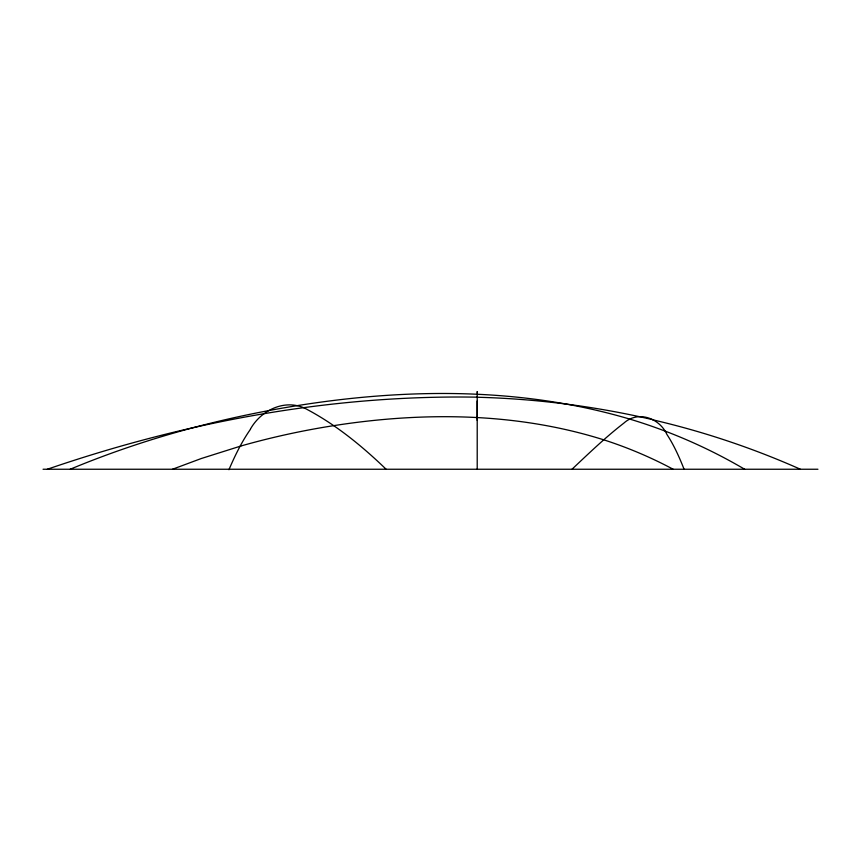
<?xml version="1.0" encoding="UTF-8"?>
<svg xmlns="http://www.w3.org/2000/svg" width="861" height="861" viewBox="0 0 861 861"><rect width="100%" height="100%" fill="white"/><g stroke="black" fill="none" stroke-linecap="round" stroke-linejoin="round"><path stroke-width="1.29" d="M477.209 469.245L477.209 391.755L477.209 392.336M250.465 429.015C261.572 409.244 287.09 397.674 307.872 409.858C336.802 425.366 362.556 446.525 386.126 469.245M571.995 469.245C588.784 453.413 605.498 437.313 623.773 423.192C638.023 410.18 659.461 417.994 666.974 434.547A1240.271 147.737 -90 0 1 684.097 469.32M70.193 469.245C119.593 448.667 170.779 432.491 222.87 420.265A1065.466 1065.455 0 0 1 296.141 405.811C406.79 387.977 522.25 387.063 630.424 419.296A524.758 524.758 0 0 1 744.668 469.256M172.512 469.245L201.28 458.526L240.822 446.041M47.333 469.245C185.223 421.89 331.151 394.682 477.209 397.169M43.05 469.245L817.95 469.245M477.209 400.978L477.209 420.437M653.208 419.91A821.136 821.136 0 0 1 800.278 469.191M477.209 397.244A872.548 872.548 0 0 1 653.241 419.791M673.173 469.256A419.511 419.511 0 0 0 603.884 439.874C516.772 412.376 423.181 411.655 333.53 425.678A779.894 779.894 0 0 0 240.811 446.02M228.951 469.719A956.84 159.468 89.9 0 1 250.476 429.262"/></g></svg>
